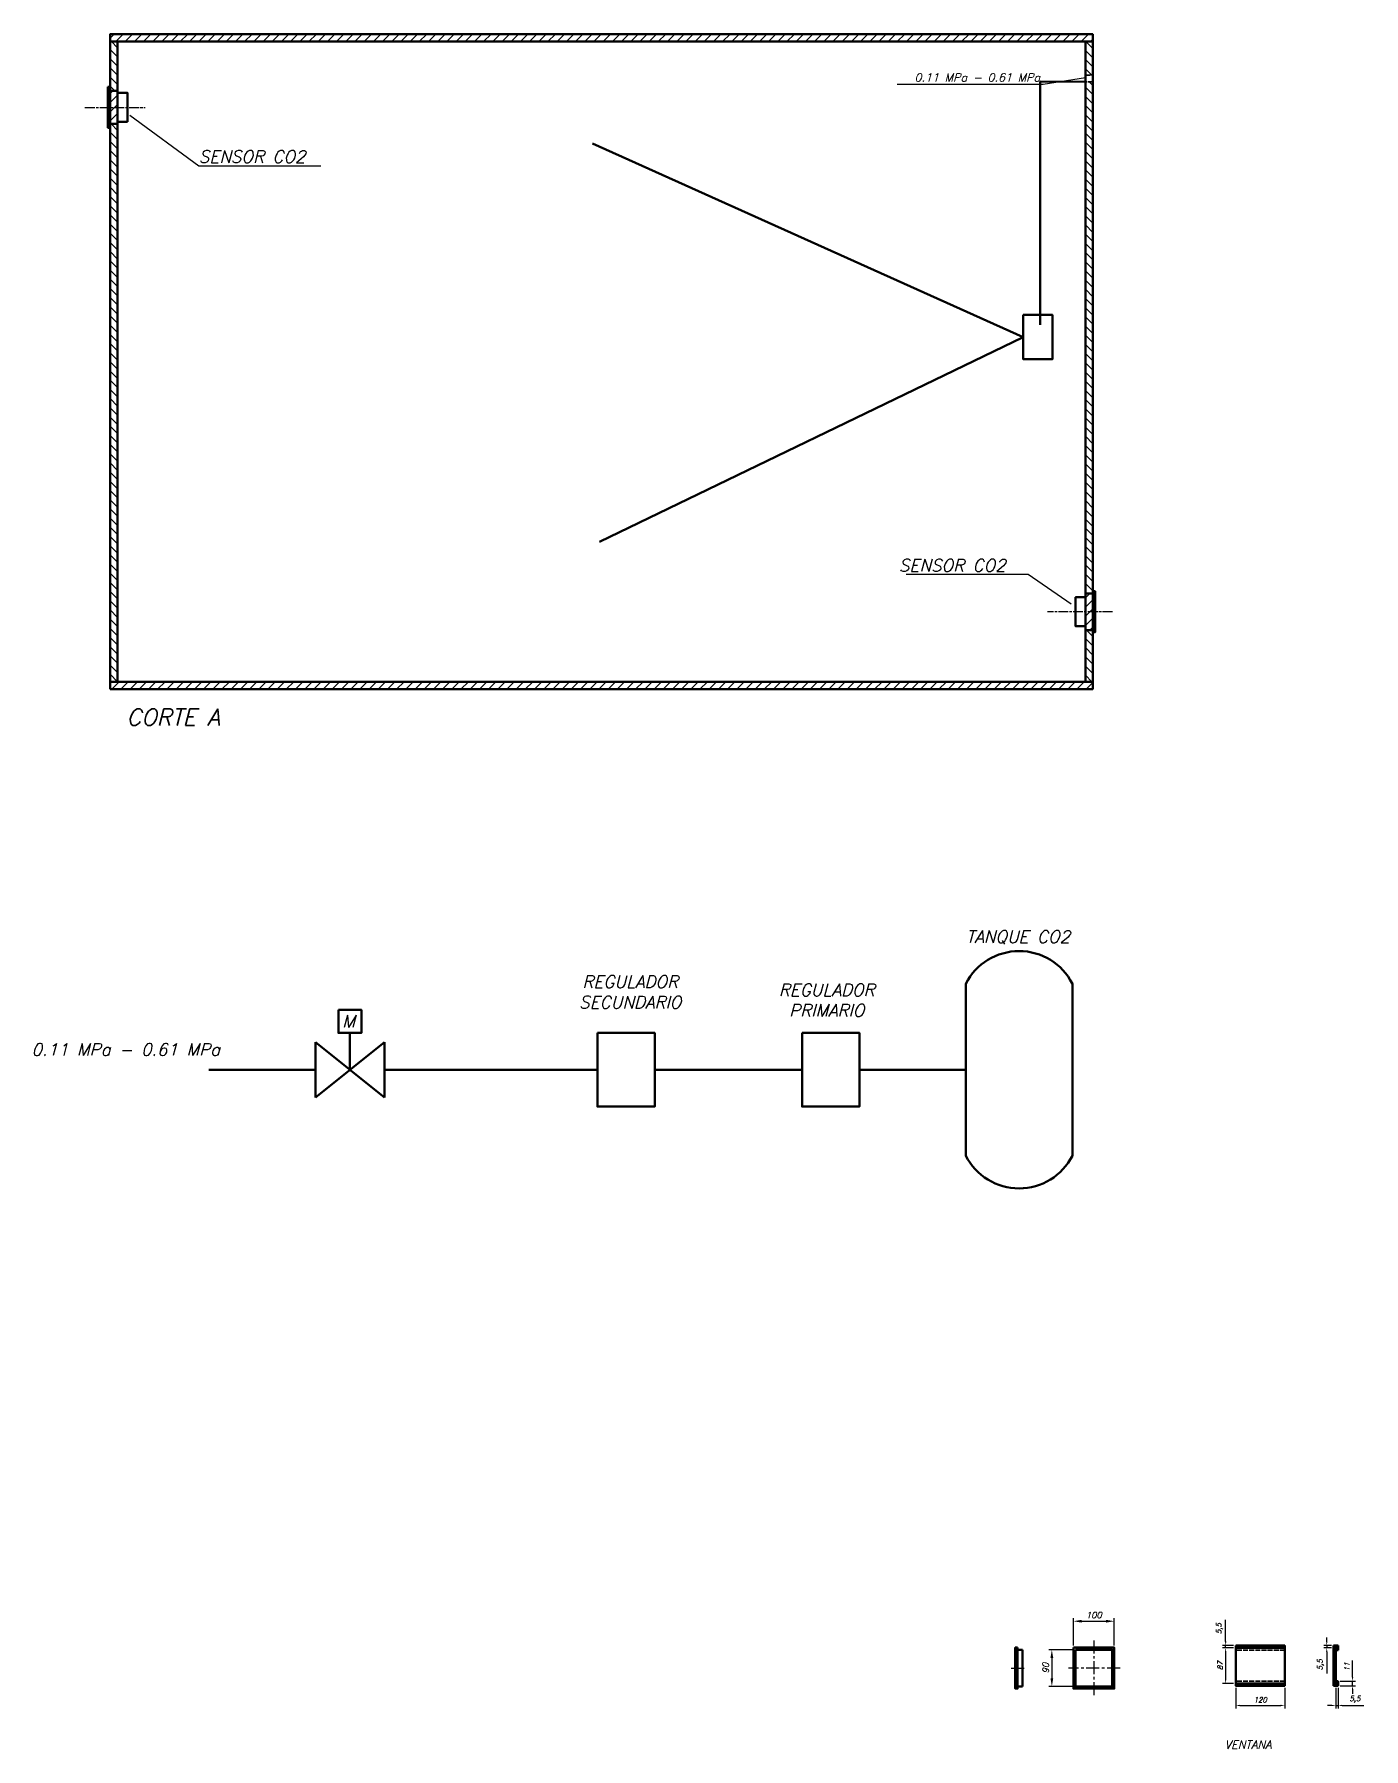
# Model space of a CAD drawing. Header units: millimetres. Extents: x 31 to 13852, y -4936 to 4514.
# Drawn here: x 31 to 3277, y 325 to 4514 of the extents above; entities that cross this region are included whole.
import ezdxf

# ---------------------------------------------------------------- set-up
doc = ezdxf.new("R2010")
doc.units = ezdxf.units.MM
for name, pattern in [('ACAD_ISO02W100', [15, 12, -3]), ('ACAD_ISO08W100', [36, 24, -3, 6, -3]), ('CENTER', [50.8, 31.75, -6.35, 6.35, -6.35])]:
    doc.linetypes.add(name, pattern=pattern)
for name, color, linetype, lineweight in [('ACABADO', 7, 'Continuous', 50), ('ASCIURADO', 8, 'Continuous', 25), ('EJES', 1, 'ACAD_ISO08W100', 25), ('OCULTA', 3, 'ACAD_ISO02W100', 35), ('TEXTO', 1, 'Continuous', 35)]:
    doc.layers.add(name, color=color, linetype=linetype, lineweight=lineweight)
doc.styles.add('NORMAL', font='romans.shx', dxfattribs={"oblique": 15})
doc.dimstyles.new('ISO-25', dxfattribs={"dimtxt": 3, "dimasz": 4, "dimexe": 1.5, "dimexo": 1, "dimgap": 1.5, "dimtad": 1, "dimdec": 1, "dimtxsty": 'NORMAL', "dimcen": 0, "dimclrd": 6, "dimclre": 6, "dimclrt": 256, "dimadec": 0, "dimazin": 0, "dimtfac": 1, "dimtdec": 1, "dimtmove": 0, "dimatfit": 3, "dimfxl": 1, "dimlwd": 25, "dimlwe": 25, "dimarcsym": 0})
doc.dimstyles.new('ISO-25 (1-2)', dxfattribs={"dimtxt": 2.5, "dimasz": 2, "dimexe": 1.5, "dimexo": 1, "dimgap": 1.5, "dimtad": 1, "dimdec": 1, "dimtxsty": 'NORMAL', "dimcen": 0, "dimclrd": 6, "dimclre": 6, "dimclrt": 256, "dimadec": 0, "dimazin": 0, "dimtfac": 1, "dimtdec": 1, "dimtmove": 0, "dimatfit": 3, "dimfxl": 1, "dimlwd": 25, "dimlwe": 25, "dimarcsym": 0})

# ---------------------------------------------------------------- blocks, each defined once
blk = doc.blocks.new('*D19')
at = {"layer": 'Defpoints', "color": 0, "transparency": 16777216}
for p in [(2668.3, 636.1), (2568.3, 571.6), (2668.3, 571.6)]:
    blk.add_point(p, dxfattribs=at)
at = {"layer": 'TEXTO', "color": 6, "lineweight": 25, "transparency": 16777216}
for p, q in [((2568.3, 576.6), (2568.3, 643.6)), ((2588.3, 636.1), (2648.3, 636.1)), ((2668.3, 576.6), (2668.3, 643.6))]:
    blk.add_line(p, q, dxfattribs=at)
at = {"layer": 'TEXTO', "color": 6, "transparency": 16777216}
for points in [[(2588.3, 639.4), (2588.3, 632.8), (2568.3, 636.1)], [(2648.3, 639.4), (2648.3, 632.8), (2668.3, 636.1)]]:
    blk.add_solid(points, dxfattribs=at)
at = {"layer": 'TEXTO', "transparency": 16777216, "insert": (2618.3, 651.1), "char_height": 15, "attachment_point": 5, "style": 'NORMAL'}
blk.add_mtext('100', dxfattribs=at)
blk = doc.blocks.new('*D20')
at = {"layer": 'Defpoints', "color": 0, "transparency": 16777216}
for p in [(2573.3, 566.6), (2515.7, 476.6), (2573.3, 476.6)]:
    blk.add_point(p, dxfattribs=at)
at = {"layer": 'TEXTO', "color": 6, "lineweight": 25, "transparency": 16777216}
for p, q in [((2568.3, 566.6), (2508.2, 566.6)), ((2515.7, 546.6), (2515.7, 496.6)), ((2568.3, 476.6), (2508.2, 476.6))]:
    blk.add_line(p, q, dxfattribs=at)
at = {"layer": 'TEXTO', "color": 6, "transparency": 16777216}
for points in [[(2512.4, 546.6), (2519.1, 546.6), (2515.7, 566.6)], [(2512.4, 496.6), (2519.1, 496.6), (2515.7, 476.6)]]:
    blk.add_solid(points, dxfattribs=at)
at = {"layer": 'TEXTO', "transparency": 16777216, "insert": (2500.7, 521.6), "char_height": 15, "attachment_point": 5, "rotation": 90, "style": 'NORMAL'}
blk.add_mtext('90', dxfattribs=at)
blk = doc.blocks.new('*D21')
at = {"layer": 'Defpoints', "color": 0, "transparency": 16777216}
for p in [(2964.7, 478.6), (3084.7, 478.6), (3084.7, 430.4)]:
    blk.add_point(p, dxfattribs=at)
at = {"layer": 'TEXTO', "color": 6, "lineweight": 25, "transparency": 16777216}
for p, q in [((2964.7, 473.6), (2964.7, 422.9)), ((3084.7, 473.6), (3084.7, 422.9)), ((2974.7, 430.4), (3074.7, 430.4))]:
    blk.add_line(p, q, dxfattribs=at)
at = {"layer": 'TEXTO', "color": 6, "transparency": 16777216}
for points in [[(2974.7, 432), (2974.7, 428.7), (2964.7, 430.4)], [(3074.7, 432), (3074.7, 428.7), (3084.7, 430.4)]]:
    blk.add_solid(points, dxfattribs=at)
at = {"layer": 'TEXTO', "transparency": 16777216, "insert": (3024.7, 444.1), "char_height": 12.5, "attachment_point": 5, "style": 'NORMAL'}
blk.add_mtext('120', dxfattribs=at)
blk = doc.blocks.new('*D22')
at = {"layer": 'Defpoints', "color": 0, "transparency": 16777216}
for p in [(2964.7, 571.1), (2940.2, 484.1), (2964.7, 484.1)]:
    blk.add_point(p, dxfattribs=at)
at = {"layer": 'TEXTO', "color": 6, "lineweight": 25, "transparency": 16777216}
for p, q in [((2959.7, 571.1), (2932.7, 571.1)), ((2940.2, 561.1), (2940.2, 494.1)), ((2959.7, 484.1), (2932.7, 484.1))]:
    blk.add_line(p, q, dxfattribs=at)
at = {"layer": 'TEXTO', "color": 6, "transparency": 16777216}
for points in [[(2938.5, 561.1), (2941.9, 561.1), (2940.2, 571.1)], [(2938.5, 494.1), (2941.9, 494.1), (2940.2, 484.1)]]:
    blk.add_solid(points, dxfattribs=at)
at = {"layer": 'TEXTO', "transparency": 16777216, "insert": (2926.5, 527.6), "char_height": 12.5, "attachment_point": 5, "rotation": 90, "style": 'NORMAL'}
blk.add_mtext('87', dxfattribs=at)
blk = doc.blocks.new('*D23')
at = {"layer": 'Defpoints', "color": 0, "transparency": 16777216}
for p in [(2940.2, 576.6), (2964.7, 576.6), (2964.7, 571.1)]:
    blk.add_point(p, dxfattribs=at)
at = {"layer": 'TEXTO', "color": 6, "lineweight": 25, "transparency": 16777216}
for p, q in [((2940.2, 586.6), (2940.2, 639.3)), ((2959.7, 576.6), (2932.7, 576.6)), ((2959.7, 571.1), (2932.7, 571.1)), ((2940.2, 571.1), (2940.2, 576.6)), ((2940.2, 561.1), (2940.2, 551.1))]:
    blk.add_line(p, q, dxfattribs=at)
at = {"layer": 'TEXTO', "color": 6, "transparency": 16777216}
for points in [[(2938.5, 586.6), (2941.9, 586.6), (2940.2, 576.6)], [(2938.5, 561.1), (2941.9, 561.1), (2940.2, 571.1)]]:
    blk.add_solid(points, dxfattribs=at)
at = {"layer": 'TEXTO', "transparency": 16777216, "insert": (2925.3, 617.9), "char_height": 12.5, "attachment_point": 5, "rotation": 90, "style": 'NORMAL'}
blk.add_mtext('5,5', dxfattribs=at)
blk = doc.blocks.new('*D24')
at = {"layer": 'Defpoints', "color": 0, "transparency": 16777216}
for p in [(3214.6, 489.6), (3214.6, 478.6), (3250.2, 489.6)]:
    blk.add_point(p, dxfattribs=at)
at = {"layer": 'TEXTO', "color": 6, "lineweight": 25, "transparency": 16777216}
for p, q in [((3250.2, 499.6), (3250.2, 540.1)), ((3219.6, 489.6), (3257.7, 489.6)), ((3219.6, 478.6), (3257.7, 478.6)), ((3250.2, 478.6), (3250.2, 489.6)), ((3250.2, 468.6), (3250.2, 458.6))]:
    blk.add_line(p, q, dxfattribs=at)
at = {"layer": 'TEXTO', "color": 6, "transparency": 16777216}
for points in [[(3248.5, 499.6), (3251.9, 499.6), (3250.2, 489.6)], [(3248.5, 468.6), (3251.9, 468.6), (3250.2, 478.6)]]:
    blk.add_solid(points, dxfattribs=at)
at = {"layer": 'TEXTO', "transparency": 16777216, "insert": (3236.5, 524.8), "char_height": 12.5, "attachment_point": 5, "rotation": 90, "style": 'NORMAL'}
blk.add_mtext('11', dxfattribs=at)
blk = doc.blocks.new('*D25')
at = {"layer": 'Defpoints', "color": 0, "transparency": 16777216}
for p in [(3209.1, 478.6), (3214.6, 478.6), (3214.6, 430.4)]:
    blk.add_point(p, dxfattribs=at)
at = {"layer": 'TEXTO', "color": 6, "lineweight": 25, "transparency": 16777216}
for p, q in [((3209.1, 473.6), (3209.1, 422.9)), ((3214.6, 473.6), (3214.6, 422.9)), ((3199.1, 430.4), (3189.1, 430.4)), ((3209.1, 430.4), (3214.6, 430.4)), ((3224.6, 430.4), (3277.4, 430.4))]:
    blk.add_line(p, q, dxfattribs=at)
at = {"layer": 'TEXTO', "color": 6, "transparency": 16777216}
for points in [[(3199.1, 432), (3199.1, 428.7), (3209.1, 430.4)], [(3224.6, 432), (3224.6, 428.7), (3214.6, 430.4)]]:
    blk.add_solid(points, dxfattribs=at)
at = {"layer": 'TEXTO', "transparency": 16777216, "insert": (3256, 445.3), "char_height": 12.5, "attachment_point": 5, "style": 'NORMAL'}
blk.add_mtext('5,5', dxfattribs=at)
blk = doc.blocks.new('*D26')
at = {"layer": 'Defpoints', "color": 0, "transparency": 16777216}
for p in [(3187.1, 571.1), (3203.6, 576.6), (3203.6, 571.1)]:
    blk.add_point(p, dxfattribs=at)
at = {"layer": 'TEXTO', "color": 6, "lineweight": 25, "transparency": 16777216}
for p, q in [((3187.1, 586.6), (3187.1, 596.6)), ((3198.6, 576.6), (3179.6, 576.6)), ((3198.6, 571.1), (3179.6, 571.1)), ((3187.1, 576.6), (3187.1, 571.1)), ((3187.1, 561.1), (3187.1, 508.4))]:
    blk.add_line(p, q, dxfattribs=at)
at = {"layer": 'TEXTO', "color": 6, "transparency": 16777216}
for points in [[(3185.5, 586.6), (3188.8, 586.6), (3187.1, 576.6)], [(3185.5, 561.1), (3188.8, 561.1), (3187.1, 571.1)]]:
    blk.add_solid(points, dxfattribs=at)
at = {"layer": 'TEXTO', "transparency": 16777216, "insert": (3172.2, 529.7), "char_height": 12.5, "attachment_point": 5, "rotation": 90, "style": 'NORMAL'}
blk.add_mtext('5,5', dxfattribs=at)

msp = doc.modelspace()

# ---------------------------------------------------------------- hatches: boundary and pattern name
at = {"layer": 'ASCIURADO'}
h = msp.add_hatch(dxfattribs=at)
h.set_pattern_fill('ANSI31', color=256, scale=5)
h.paths.add_polyline_path([(2615.79, 4513.58), (215.79, 4513.58), (215.79, 4495.58), (2615.79, 4495.58)])
h.paths.add_polyline_path([(2615.79, 2931.58), (215.79, 2931.58), (215.79, 2913.58), (2615.79, 2913.58)])
h = msp.add_hatch(dxfattribs=at)
h.set_pattern_fill('ANSI31', color=256, scale=5, angle=90)
h.paths.add_polyline_path([(2615.79, 4397.58), (2597.79, 4397.58), (2597.79, 3147.6), (2615.79, 3147.6), (2615.79, 3152.6)])
h.paths.add_polyline_path([(2615.79, 4495.58), (2597.79, 4495.58), (2597.79, 4413.58), (2615.79, 4413.58)])
h.paths.add_polyline_path([(2615.79, 3057.6), (2597.79, 3057.6), (2597.79, 2931.58), (2615.79, 2931.58)])
h.paths.add_polyline_path([(233.79, 4495.58), (215.79, 4495.58), (215.79, 4375.58), (233.79, 4375.58)])
h.paths.add_polyline_path([(233.79, 4294.58), (215.79, 4294.58), (215.79, 4285.08), (215.79, 2931.58), (233.79, 2931.58)])
h = msp.add_hatch(dxfattribs=at)
h.set_pattern_fill('ANSI31', color=256, scale=5, angle=270)
h.paths.add_polyline_path([(215.79, 4385.08), (210.29, 4385.08), (210.29, 4335.08), (215.79, 4335.08)])
h.paths.add_polyline_path([(215.79, 4335.08), (210.29, 4335.08), (210.29, 4285.08), (215.79, 4285.08)])
h.paths.add_polyline_path([(2621.29, 3152.6), (2615.79, 3152.6), (2615.79, 3102.6), (2621.29, 3102.6)])
h.paths.add_polyline_path([(2621.29, 3102.6), (2615.79, 3102.6), (2615.79, 3052.6), (2621.29, 3052.6)])
h = msp.add_hatch(dxfattribs=at)
h.set_pattern_fill('ANSI31', color=256, scale=5, angle=180)
h.paths.add_polyline_path([(233.79, 4370.58), (233.79, 4375.58), (215.79, 4375.58), (215.79, 4335.08), (233.79, 4335.08)])
h.paths.add_polyline_path([(233.79, 4335.08), (215.79, 4335.08), (215.79, 4294.58), (233.79, 4294.58)])
h.paths.add_polyline_path([(2615.79, 3147.6), (2597.79, 3147.6), (2597.79, 3102.6), (2615.79, 3102.6)])
h.paths.add_polyline_path([(2615.79, 3102.6), (2597.79, 3102.6), (2597.79, 3067.1), (2597.79, 3057.6), (2615.79, 3057.6)])

# ---------------------------------------------------------------- linework, layer by layer
at = {"layer": 'ACABADO'}
for p, q in [((2615.79, 4495.58), (215.79, 4495.58)), ((233.79, 4495.58), (233.79, 2931.58)), ((2597.79, 2931.58), (2597.79, 4495.58)), ((233.79, 4375.58), (215.79, 4375.58)), ((2597.79, 4397.58), (2487.23, 4398.17)), ((2487.23, 4398.17), (2487.23, 3803.28)), ((233.79, 4294.58), (215.79, 4294.58)), ((2445.67, 3773.73), (1393.54, 4246.61)), ((2445.67, 3773.73), (1410.79, 3273.75)), ((2597.79, 3147.6), (2615.79, 3147.6)), ((2597.79, 3057.6), (2615.79, 3057.6)), ((215.79, 2931.58), (2615.79, 2931.58)), ((801.41, 1983.58), (801.41, 2073.58)), ((885.79, 1916.08), (717.04, 2051.08)), ((717.04, 2051.08), (717.04, 1916.08)), ((717.04, 1916.08), (885.79, 2051.08)), ((885.79, 2051.08), (885.79, 1916.08)), ((717.04, 1983.58), (457.04, 1983.58)), ((1405.79, 1983.58), (885.79, 1983.58)), ((1905.79, 1983.58), (1545.79, 1983.58)), ((2305.79, 1983.58), (2045.79, 1983.58)), ((2443.96, 566.61), (2431.96, 566.61)), ((2443.96, 566.61), (2443.96, 476.61)), ((3084.71, 571.08), (2964.71, 571.08)), ((3203.65, 576.58), (3203.65, 478.58)), ((3203.65, 576.58), (3214.65, 576.58)), ((3203.65, 571.08), (3209.15, 571.08)), ((3209.15, 576.58), (3209.15, 565.58)), ((3209.15, 565.58), (3214.65, 565.58)), ((3209.15, 565.58), (3209.15, 489.58)), ((3214.65, 565.58), (3214.65, 576.58)), ((2443.96, 476.61), (2431.96, 476.61)), ((3084.71, 484.08), (2964.71, 484.08)), ((3203.65, 484.08), (3209.15, 484.08)), ((3203.65, 478.58), (3214.65, 478.58)), ((3209.15, 478.58), (3209.15, 489.58)), ((3209.15, 489.58), (3214.65, 489.58)), ((3214.65, 489.58), (3214.65, 478.58))]:
    msp.add_line(p, q, dxfattribs=at)
for points in [[(215.79, 2913.58), (2615.79, 2913.58), (2615.79, 4513.58), (215.79, 4513.58)], [(210.29, 4385.08), (215.79, 4385.08), (215.79, 4285.08), (210.29, 4285.08)], [(257.79, 4299.58), (233.79, 4299.58), (233.79, 4370.58), (257.79, 4370.58)], [(2445.67, 3827.91), (2517.12, 3827.91), (2517.12, 3719.55), (2445.67, 3719.55)], [(2615.79, 3152.6), (2621.29, 3152.6), (2621.29, 3052.6), (2615.79, 3052.6)], [(2597.79, 3067.1), (2573.79, 3067.1), (2573.79, 3138.1), (2597.79, 3138.1)], [(773.29, 2129.83), (829.54, 2129.83), (829.54, 2073.58), (773.29, 2073.58)], [(1405.79, 2073.58), (1545.79, 2073.58), (1545.79, 1893.58), (1405.79, 1893.58)], [(1905.79, 2073.58), (2045.79, 2073.58), (2045.79, 1893.58), (1905.79, 1893.58)], [(2431.96, 571.61), (2426.46, 571.61), (2426.46, 471.61), (2431.96, 471.61)], [(2568.29, 571.61), (2668.29, 571.61), (2668.29, 471.61), (2568.29, 471.61)], [(2573.29, 566.61), (2663.29, 566.61), (2663.29, 476.61), (2573.29, 476.61)], [(2964.71, 576.58), (3084.71, 576.58), (3084.71, 478.58), (2964.71, 478.58)]]:
    msp.add_lwpolyline(points, close=True, dxfattribs=at)
msp.add_lwpolyline([(2305.79, 2193.58, -0.6153846), (2565.79, 2193.58), (2565.79, 1773.58, -0.6153846), (2305.79, 1773.58)], format="xyb", close=True, dxfattribs=at)
at = {"layer": 'EJES'}
for p, q in [((154.34, 4335.08), (300.97, 4335.08)), ((2663.75, 3102.6), (2504.97, 3102.6))]:
    msp.add_line(p, q, dxfattribs=at)
at = {"layer": 'EJES', "linetype": 'CENTER'}
for p, q in [((2618.29, 589.17), (2618.29, 454.04)), ((2416.76, 521.61), (2453.14, 521.61)), ((2682.41, 521.61), (2556.72, 521.61))]:
    msp.add_line(p, q, dxfattribs=at)
at = {"layer": 'OCULTA'}
for p, q in [((2597.79, 4413.58), (2615.79, 4413.58)), ((2615.79, 4397.58), (2597.79, 4397.58)), ((3084.71, 565.58), (2964.71, 565.58)), ((3084.71, 489.58), (2964.71, 489.58))]:
    msp.add_line(p, q, dxfattribs=at)

# ---------------------------------------------------------------- texts
at = {"layer": 'TEXTO', "style": 'NORMAL', "oblique": 15}
for s, height, p in [('CORTE A', 40, (255.79, 2825.03)), ('TANQUE CO2', 30, (2305.79, 2293.58)), ('M', 30, (782.54, 2087.11)), ('VENTANA', 20, (2938.11, 324.61))]:
    msp.add_text(s, height=height, dxfattribs=at).set_placement(p)
at = {"layer": 'TEXTO', "style": 'NORMAL'}
for s, insert, char_height, attachment_point in [('0.11 MPa - 0.61 MPa', (2487.23, 4398.17), 20, 9), ('SENSOR CO2', (432.05, 4199.77), 30, 7), ('SENSOR CO2', (2141.99, 3200.84), 30, 7), ('SENSOR CO2', (2141.99, 3200.84), 30, 7)]:
    msp.add_mtext(s, dxfattribs=dict(at, insert=insert, char_height=char_height, attachment_point=attachment_point))
at = {"layer": 'TEXTO', "char_height": 30, "attachment_point": 1, "style": 'NORMAL'}
for s, width, insert in [('\\pxqc;REGULADOR SECUNDARIO', 280, (1345.79, 2213.58)), ('\\pxqc;REGULADOR PRIMARIO', 280, (1825.79, 2193.58)), ('\\pxqc;0.11 MPa - 0.61 MPa', 660.2426, (-76.13, 2048.01))]:
    msp.add_mtext_dynamic_manual_height_columns(s, width=width, gutter_width=300, heights=[0], dxfattribs=dict(at, insert=insert))

# ---------------------------------------------------------------- dimensions: what is measured, and where the dimension line sits
at = {"layer": 'TEXTO'}
for base, p1, p2, dimstyle, picture, middle in [((2668.29, 636.1), (2568.29, 571.61), (2668.29, 571.61), 'ISO-25', '*D19', (2618.29, 651.1)), ((3084.71, 430.36), (2964.71, 478.58), (3084.71, 478.58), 'ISO-25 (1-2)', '*D21', (3024.71, 444.11)), ((3214.65, 430.36), (3209.15, 478.58), (3214.65, 478.58), 'ISO-25 (1-2)', '*D25', (3256.01, 445.3))]:
    dim = msp.add_linear_dim(base=base, p1=p1, p2=p2, dimstyle=dimstyle, dxfattribs=at)
    dim.commit()
    dim.dimension.update_dxf_attribs({"geometry": picture, "text_midpoint": middle})
for base, p1, p2, dimstyle, picture, middle in [((2940.21, 576.58), (2964.71, 571.08), (2964.71, 576.58), 'ISO-25 (1-2)', '*D23', (2925.27, 617.94)), ((3187.14, 571.08), (3203.65, 576.58), (3203.65, 571.08), 'ISO-25 (1-2)', '*D26', (3172.2, 529.73)), ((2515.73, 476.61), (2573.29, 566.61), (2573.29, 476.61), 'ISO-25', '*D20', (2500.73, 521.61)), ((2940.21, 484.08), (2964.71, 571.08), (2964.71, 484.08), 'ISO-25 (1-2)', '*D22', (2926.46, 527.58))]:
    dim = msp.add_linear_dim(base=base, p1=p1, p2=p2, angle=90, dimstyle=dimstyle, dxfattribs=at)
    dim.commit()
    dim.dimension.update_dxf_attribs({"geometry": picture, "text_midpoint": middle})
dim = msp.add_aligned_dim(p1=(3214.65, 478.58), p2=(3214.65, 489.58), distance=-35.56, dimstyle='ISO-25 (1-2)', dxfattribs=at)
dim.commit()
dim.dimension.update_dxf_attribs({"geometry": '*D24', "text_midpoint": (3236.46, 524.84)})

# ---------------------------------------------------------------- leaders
at = {"layer": 'ACABADO', "annotation_type": 0, "has_hookline": 1, "hookline_direction": 1, "text_width": 354.93}
msp.add_leader([(2597.79, 4406.83), (2494.73, 4390.67)], dimstyle='ISO-25', override={"dimscale": 0, "dimtxt": 0.6, "dimasz": 3}, dxfattribs=at)
at = {"layer": 'TEXTO', "annotation_type": 0, "has_hookline": 1, "text_width": 292.5}
for points, hookline_direction in [([(263.79, 4315.64), (432.37, 4192.27), (436.37, 4192.27)], 0), ([(2562.52, 3121.03), (2457.82, 3193.34), (2453.82, 3193.34)], 1)]:
    msp.add_leader(points, dimstyle='ISO-25', override={"dimscale": 0}, dxfattribs=dict(at, hookline_direction=hookline_direction))

doc.saveas('drawing.dxf')
